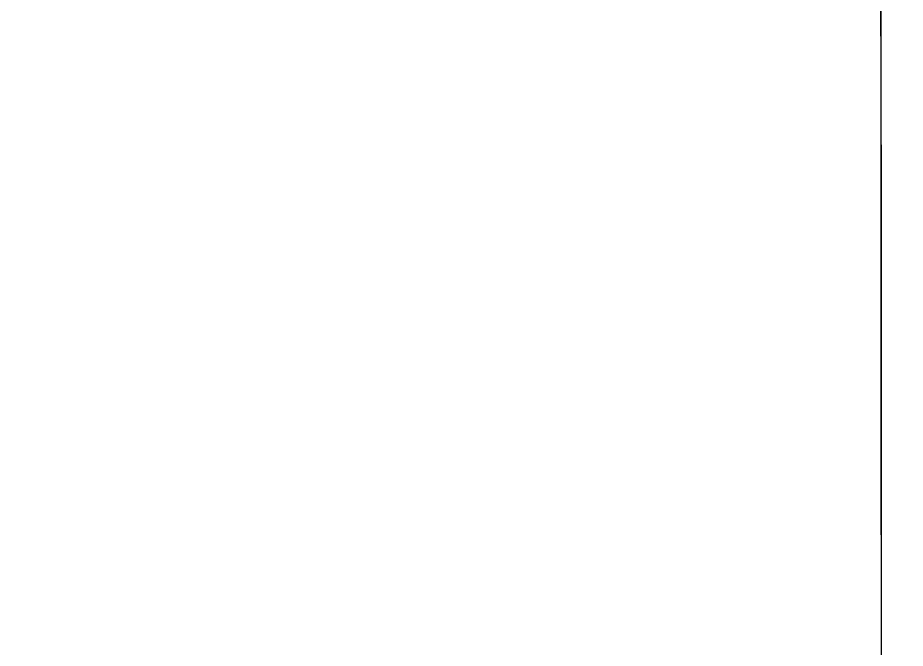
# Model space of a CAD drawing. Header units: millimetres. Extents: x 3429 to 24139, y -631 to 9878.
# Drawn here: x 8844.07 to 8852.63, y 3284.16 to 3290.24 of the extents above; entities that cross this region are included whole.
import ezdxf

# ---------------------------------------------------------------- set-up
doc = ezdxf.new("R2010")
doc.units = ezdxf.units.MM
doc.layers.add('multid_gorunus_3', color=23, linetype='Continuous', lineweight=13)
doc.layers.add('multid_gorunus_5', color=193, linetype='Continuous', lineweight=5)

# ---------------------------------------------------------------- blocks, each defined once
blk = doc.blocks.new('masa')
at = {"layer": 'multid_gorunus_3', "lineweight": -3}
blk.add_open_spline([(9749.411, 5297.4444), (9749.7809, 5297.4874), (9750.1507, 5297.5303), (9784.4222, 5297.5545), (9818.6936, 5297.5786), (9819.0636, 5297.5362), (9819.4335, 5297.4937), (9819.7732, 5297.3724), (9820.113, 5297.2511), (9820.4128, 5297.0607), (9820.7127, 5296.8702), (9820.963, 5296.6203), (9821.2133, 5296.3704), (9821.4041, 5296.0708), (9821.595, 5295.7712), (9821.7168, 5295.4316), (9821.8386, 5295.092), (9821.8815, 5294.7222), (9821.9245, 5294.3523), (9821.9363, 5277.5808), (9821.9728, 5225.8094), (9821.9303, 5225.4395), (9821.8879, 5225.0695), (9821.7666, 5224.7298), (9821.6453, 5224.3901), (9821.4548, 5224.0902), (9821.2644, 5223.7903), (9821.0145, 5223.54), (9820.7646, 5223.2898), (9820.4649, 5223.0989), (9820.1653, 5222.908), (9819.8258, 5222.7862), (9819.4862, 5222.6645), (9819.1163, 5222.6215), (9818.7465, 5222.5786), (9784.475, 5222.5545), (9750.2036, 5222.5303), (9749.8336, 5222.5727), (9749.4637, 5222.6151), (9749.124, 5222.7364), (9748.7842, 5222.8577), (9748.4844, 5223.0482), (9748.1845, 5223.2386), (9747.9342, 5223.4885), (9747.6839, 5223.7385), (9747.4931, 5224.0381), (9747.3022, 5224.3377), (9747.1804, 5224.6773), (9747.0586, 5225.0168), (9747.0157, 5225.3867), (9746.9728, 5225.7566), (9746.9363, 5277.528), (9746.9245, 5294.2995), (9746.9669, 5294.6694), (9747.0093, 5295.0393), (9747.1306, 5295.379), (9747.2519, 5295.7188), (9747.4424, 5296.0187), (9747.6328, 5296.3186), (9747.8827, 5296.5688), (9748.1326, 5296.8191), (9748.4323, 5297.01), (9748.7319, 5297.2008), (9749.0714, 5297.3226), (9749.411, 5297.4444)], degree=2, knots=[-16, -16, -16, -15, -15, -14, -14, -13, -13, -12, -12, -11, -11, -10, -10, -9, -9, -8, -8, -7, -7, -6, -6, -5, -5, -4, -4, -3, -3, -2, -2, -1, -1, 0, 0, 1, 1, 2, 2, 3, 3, 4, 4, 5, 5, 6, 6, 7, 7, 8, 8, 9, 9, 10, 10, 11, 11, 12, 12, 13, 13, 14, 14, 15, 15, 16, 16, 16], dxfattribs=at)
blk.add_open_spline([(9749.411, 5297.4444), (9749.7809, 5297.4874), (9750.1507, 5297.5303), (9784.4222, 5297.5545), (9818.6936, 5297.5786), (9819.0636, 5297.5362), (9819.4335, 5297.4937), (9819.7732, 5297.3724), (9820.113, 5297.2511), (9820.4128, 5297.0607), (9820.7127, 5296.8702), (9820.963, 5296.6203), (9821.2133, 5296.3704), (9821.4041, 5296.0708), (9821.595, 5295.7712), (9821.7168, 5295.4316), (9821.8386, 5295.092), (9821.8815, 5294.7222), (9821.9245, 5294.3523), (9821.9363, 5277.5808), (9821.9728, 5225.8094), (9821.9303, 5225.4395), (9821.8879, 5225.0695), (9821.7666, 5224.7298), (9821.6453, 5224.3901), (9821.4548, 5224.0902), (9821.2644, 5223.7903), (9821.0145, 5223.54), (9820.7646, 5223.2898), (9820.4649, 5223.0989), (9820.1653, 5222.908), (9819.8258, 5222.7862), (9819.4862, 5222.6645), (9819.1163, 5222.6215), (9818.7465, 5222.5786), (9784.475, 5222.5545), (9750.2036, 5222.5303), (9749.8336, 5222.5727), (9749.4637, 5222.6151), (9749.124, 5222.7364), (9748.7842, 5222.8577), (9748.4844, 5223.0482), (9748.1845, 5223.2386), (9747.9342, 5223.4885), (9747.6839, 5223.7385), (9747.4931, 5224.0381), (9747.3022, 5224.3377), (9747.1804, 5224.6773), (9747.0586, 5225.0168), (9747.0157, 5225.3867), (9746.9728, 5225.7566), (9746.9363, 5277.528), (9746.9245, 5294.2995), (9746.9669, 5294.6694), (9747.0093, 5295.0393), (9747.1306, 5295.379), (9747.2519, 5295.7188), (9747.4424, 5296.0187), (9747.6328, 5296.3186), (9747.8827, 5296.5688), (9748.1326, 5296.8191), (9748.4323, 5297.01), (9748.7319, 5297.2008), (9749.0714, 5297.3226), (9749.411, 5297.4444)], degree=2, knots=[-16, -16, -16, -15, -15, -14, -14, -13, -13, -12, -12, -11, -11, -10, -10, -9, -9, -8, -8, -7, -7, -6, -6, -5, -5, -4, -4, -3, -3, -2, -2, -1, -1, 0, 0, 1, 1, 2, 2, 3, 3, 4, 4, 5, 5, 6, 6, 7, 7, 8, 8, 9, 9, 10, 10, 11, 11, 12, 12, 13, 13, 14, 14, 15, 15, 16, 16, 16], dxfattribs=at)
at = {"layer": 'multid_gorunus_5', "lineweight": -3}
blk.add_open_spline([(9709.0216, 5285.6598), (9727.1358, 5285.6725), (9744.65, 5285.6849), (9744.9113, 5285.6593), (9745.1725, 5285.6337), (9745.4125, 5285.5604), (9745.6525, 5285.4871), (9745.8644, 5285.372), (9746.0762, 5285.257), (9746.2529, 5285.106), (9746.4297, 5284.955), (9746.5645, 5284.774), (9746.6994, 5284.5929), (9746.7853, 5284.3877), (9746.8713, 5284.1825), (9746.9017, 5283.959), (9746.932, 5283.7355), (9746.9363, 5277.6202), (9746.9406, 5271.505), (9746.9449, 5265.3897), (9746.9495, 5258.8745), (9746.9538, 5252.7592), (9746.9581, 5246.6439), (9746.9624, 5240.5287), (9746.9667, 5234.4134), (9746.9367, 5234.1899), (9746.9067, 5233.9664), (9746.821, 5233.761), (9746.7353, 5233.5557), (9746.6007, 5233.3745), (9746.4662, 5233.1932), (9746.2896, 5233.042), (9746.1131, 5232.8908), (9745.9014, 5232.7754), (9745.6897, 5232.66), (9745.4498, 5232.5864), (9745.2099, 5232.5128), (9744.9487, 5232.4868), (9744.6875, 5232.4609), (9727.1872, 5232.4485), (9709.0868, 5232.4357)], degree=2, knots=[21, 21, 21, 22, 22, 23, 23, 24, 24, 25, 25, 26, 26, 27, 27, 28, 28, 29, 29, 30, 30, 31, 31, 32, 32, 33, 33, 34, 34, 35, 35, 36, 36, 37, 37, 38, 38, 39, 39, 40, 40, 40.999234, 40.999234, 40.999234], dxfattribs=at)
blk.add_open_spline([(9709.0216, 5285.6598), (9727.1358, 5285.6725), (9744.65, 5285.6849), (9744.9113, 5285.6593), (9745.1725, 5285.6337), (9745.4125, 5285.5604), (9745.6525, 5285.4871), (9745.8644, 5285.372), (9746.0762, 5285.257), (9746.2529, 5285.106), (9746.4297, 5284.955), (9746.5645, 5284.774), (9746.6994, 5284.5929), (9746.7853, 5284.3877), (9746.8713, 5284.1825), (9746.9017, 5283.959), (9746.932, 5283.7355), (9746.9363, 5277.6202), (9746.9406, 5271.505), (9746.9449, 5265.3897), (9746.9495, 5258.8745), (9746.9538, 5252.7592), (9746.9581, 5246.6439), (9746.9624, 5240.5287), (9746.9667, 5234.4134), (9746.9367, 5234.1899), (9746.9067, 5233.9664), (9746.821, 5233.761), (9746.7353, 5233.5557), (9746.6007, 5233.3745), (9746.4662, 5233.1932), (9746.2896, 5233.042), (9746.1131, 5232.8908), (9745.9014, 5232.7754), (9745.6897, 5232.66), (9745.4498, 5232.5864), (9745.2099, 5232.5128), (9744.9487, 5232.4868), (9744.6875, 5232.4609), (9727.1872, 5232.4485), (9709.0868, 5232.4357)], degree=2, knots=[21, 21, 21, 22, 22, 23, 23, 24, 24, 25, 25, 26, 26, 27, 27, 28, 28, 29, 29, 30, 30, 31, 31, 32, 32, 33, 33, 34, 34, 35, 35, 36, 36, 37, 37, 38, 38, 39, 39, 40, 40, 40.999234, 40.999234, 40.999234], dxfattribs=at)

msp = doc.modelspace()

# ---------------------------------------------------------------- block references
msp.add_blockref('masa', (-894.5409, -1992.0747))

doc.saveas('drawing.dxf')
